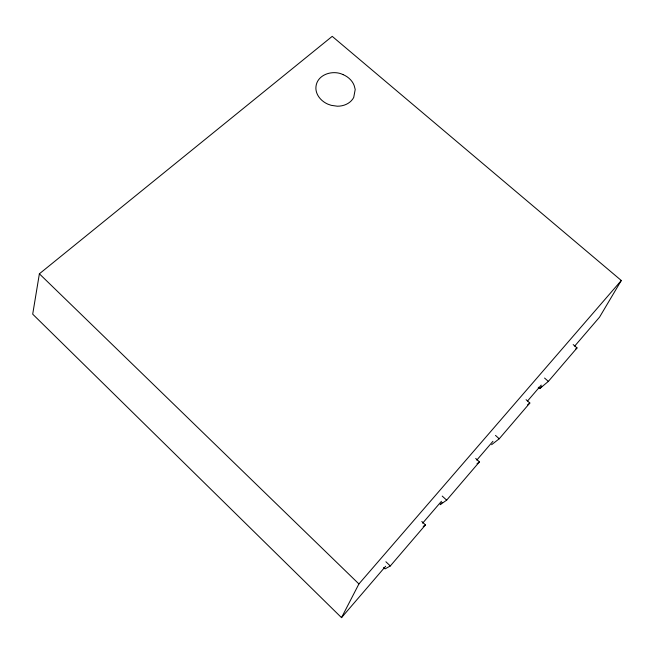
<?xml version="1.0" encoding="UTF-8"?>
<svg xmlns="http://www.w3.org/2000/svg" width="654" height="654" viewBox="0 0 654 654"><rect width="100%" height="100%" fill="white"/><g stroke="black" fill="none" stroke-linecap="round" stroke-linejoin="round"><path stroke-width="0.98" d="M574.645 346.154L599.538 317.157L621.3 280.501L332.216 36.354L39.379 273.805L32.7 314.157L341.519 617.646L385.656 566.241M341.519 617.646L358.915 583.94L621.3 280.501M422.615 523.2L441.442 501.275M476.774 460.122L492.969 441.27M527.557 400.984L541.218 385.083M442.112 502.403L440.15 504.692L446.666 500.163L479.431 461.896L475.695 458.429M538.258 387.217L539.771 388.55L541.733 386.261M383.612 567.468L385.083 568.882L390.299 565.98L425.46 524.933L421.797 521.483M491.595 444.712L499.223 438.785L529.846 403.027L526.078 399.676M539.771 388.55L548.354 381.405L577.032 347.92L573.19 344.584M575.512 349.22L577.032 347.92M527.598 404.851L529.846 403.027M477.028 463.702L479.431 461.896M423.195 526.405L425.46 524.933M342.99 74.581C332.314 69.398 315.841 74.875 315.882 88.29A19.563 16.203 15.4 0 0 317.909 95.443A19.947 16.522 15.4 0 0 327.817 104.141L331.226 105.335L337.333 106.21A19.947 16.522 15.4 0 0 353.716 97.462L355.212 89.443L354.141 85.445A19.252 15.941 15.5 0 0 342.99 74.581M544.561 378.053L548.354 381.405M495.479 435.392L499.223 438.785M442.21 496.075L446.666 500.163M385.893 561.753L390.299 565.98M39.379 273.805L358.915 583.94"/></g></svg>
